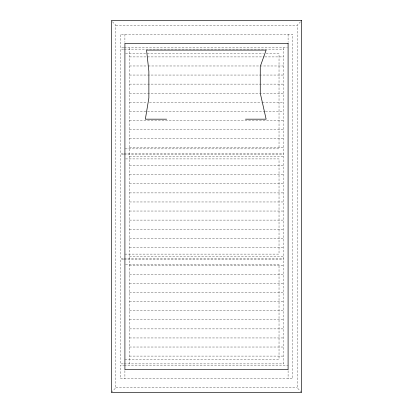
<?xml version="1.0" encoding="UTF-8"?>
<svg xmlns="http://www.w3.org/2000/svg" width="413" height="413" viewBox="0 0 413 413"><rect width="100%" height="100%" fill="white"/><g stroke="black" fill="none" stroke-linecap="round" stroke-linejoin="round"><path stroke-width="0.31" stroke-dasharray="2.06 1.55" d="M301.691 392.35L297.159 387.817L297.159 25.183L300.783 21.559M111.309 392.35L115.841 387.817L115.841 25.183L111.309 20.65M115.841 25.183L297.159 25.183M123.776 47.846L120.374 47.846L120.374 34.248L292.626 34.248L292.626 378.752L120.374 378.752L120.374 365.154L123.776 365.154M124.246 47.846L287.448 47.846M123.601 49.137L120.374 49.137L120.374 153.393L123.601 153.393M124.246 49.137L283.561 49.137M125.552 53.669L263.551 53.669M266.132 53.669L279.028 53.669L279.028 148.861L124.907 148.861M129.439 56.911L264.217 56.911M264.857 56.911L283.561 56.911M129.439 65.977L147.498 65.977M148.143 65.977L283.561 65.977M129.439 75.047L283.561 75.047M129.439 84.113L283.561 84.113M129.439 93.178L283.561 93.178M129.439 102.243L146.852 102.243M149.429 102.243L261.635 102.243M262.281 102.243L283.561 102.243M129.439 111.309L146.852 111.309M147.498 111.309L264.857 111.309M265.502 111.309L283.561 111.309M129.439 120.374L283.561 120.374M129.439 129.439L283.561 129.439M129.439 138.505L283.561 138.505M129.439 147.57L283.561 147.57M124.246 153.393L283.561 153.393M123.601 154.385L120.374 154.385L120.374 258.641L123.601 258.641M124.246 154.385L283.561 154.385M129.439 156.635L283.561 156.635M125.552 158.917L279.028 158.917L279.028 254.109L124.907 254.109M129.439 165.706L283.561 165.706M129.439 174.771L283.561 174.771M129.439 183.837L283.561 183.837M129.439 192.902L283.561 192.902M129.439 201.967L283.561 201.967M129.439 211.033L283.561 211.033M129.439 220.098L283.561 220.098M129.439 229.163L283.561 229.163M129.439 238.229L283.561 238.229M129.439 247.294L283.561 247.294M129.439 256.365L283.561 256.365M124.246 258.641L283.561 258.641M123.601 259.627L120.374 259.627L120.374 363.884L123.601 363.884M124.246 259.627L283.561 259.627M125.552 264.16L279.028 264.16L279.028 359.351L124.907 359.351M129.439 265.43L283.561 265.43M129.439 274.495L283.561 274.495M129.439 283.561L283.561 283.561M129.439 292.626L283.561 292.626M129.439 301.691L283.561 301.691M129.439 310.757L283.561 310.757M129.439 319.822L283.561 319.822M129.439 328.887L283.561 328.887M129.439 337.953L283.561 337.953M129.439 347.023L283.561 347.023M129.439 356.089L283.561 356.089M124.246 363.884L283.561 363.884M124.246 365.154L288.093 365.154M115.841 387.817L297.159 387.817M288.093 34.248L288.093 42.286M288.093 370.714L288.093 378.752M283.561 47.846L283.561 365.154M129.439 47.846L129.439 365.154M124.907 34.248L124.907 42.286M124.907 370.714L124.907 378.752"/><path stroke-width="0.62" d="M166.645 119.171L145.345 119.171L148.871 97.943L148.871 71.32L146.569 50.092L266.127 50.092L260.262 66.488L260.262 93.116L266.127 119.171L245.477 119.171M301.691 20.65L111.309 20.65L111.309 392.35L301.691 392.35L301.691 20.65M288.093 43.313L124.907 43.313L124.907 369.687L288.093 369.687L288.093 43.313"/></g></svg>
